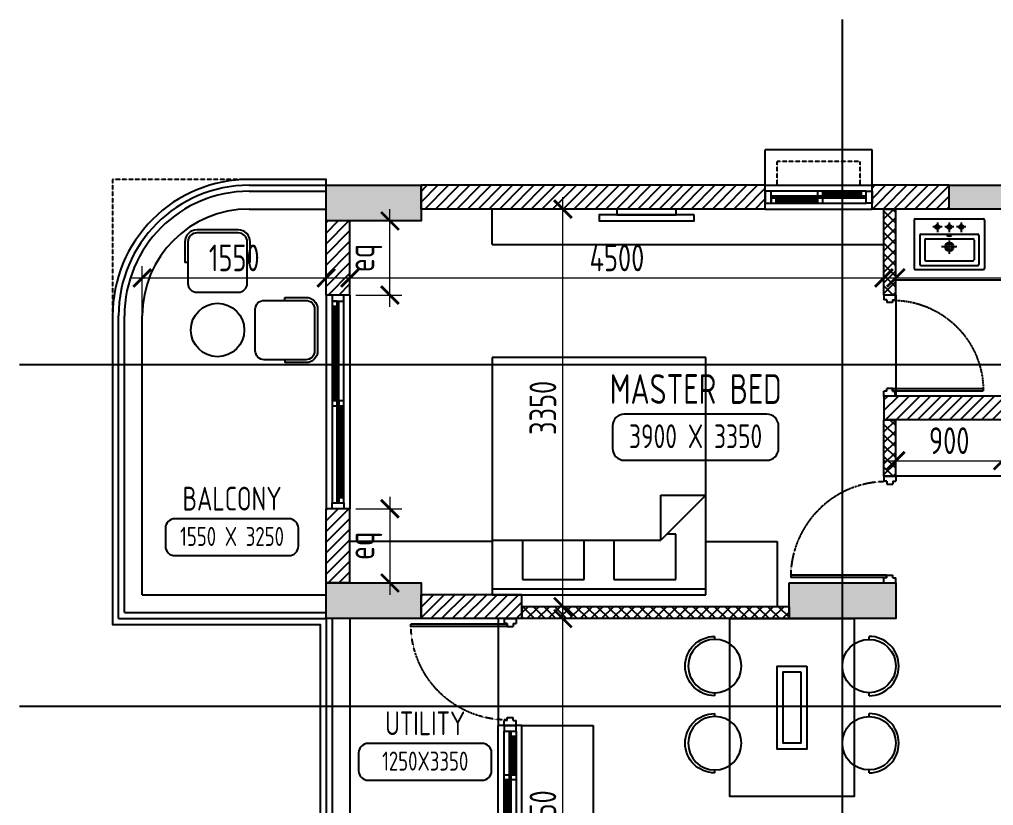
# Model space of a CAD drawing. Header units: millimetres. Extents: x -31859 to 58212, y -66440 to 17102.
# Drawn here: x 24364 to 32572, y 2689 to 9311 of the extents above; entities that cross this region are included whole.
import ezdxf
from ezdxf.enums import TextEntityAlignment as Align

# ---------------------------------------------------------------- set-up
doc = ezdxf.new("R2010")
doc.units = ezdxf.units.MM
doc.header["$LTSCALE"] = 10
doc.header["$PDMODE"] = 35
doc.header["$PDSIZE"] = 500
doc.linetypes.add('DASHED', pattern=[19.05, 12.7, -6.35])
doc.linetypes.add('HIDDEN', pattern=[9.525, 6.35, -3.175])
for name, color, linetype in [('07--DIM-1', 1, 'Continuous'), ('A--BLOCKWALL-1', 9, 'Continuous'), ('A--BLOCKWALL-2', 2, 'Continuous'), ('A--BLOCKWALL-3', 3, 'Continuous'), ('A--BLOCKWALL-HATCH', 8, 'Continuous'), ('A--CONCRETE-HID', 9, 'HIDDEN'), ('A--DOWN', 34, 'Continuous'), ('A--FIXTURE-0', 8, 'Continuous'), ('A--FURNITURE-0', 253, 'Continuous'), ('A--GLAZING-0', 181, 'Continuous'), ('A--HANDRAIL-1', 9, 'Continuous'), ('A--HATCH-1', 8, 'Continuous'), ('A--SANITARY-0', 253, 'Continuous'), ('A--SPACENUMBER', 2, 'Continuous'), ('A--SPACENUMBER-1', 8, 'Continuous'), ('A--SPACEREF', 3, 'Continuous'), ('A--Stucture', 9, 'Continuous'), ('A--TILING-1', 8, 'Continuous'), ('Typical floor Column Centre line$0$X-3rd Floor Column$0$A--COL250', 250, 'Continuous'), ('Typical floor Column Centre line$0$X-3rd Floor Column$0$A--CONCRETE-4', 4, 'Continuous')]:
    doc.layers.add(name, color=color, linetype=linetype)
doc.styles.add('ISO', font='isocp2.shx', dxfattribs={"width": 0.8})
doc.dimstyles.new('A-DIM-100', dxfattribs={"dimscale": 100, "dimtxt": 2.25, "dimasz": 1.5, "dimexe": 1, "dimexo": 0.5, "dimgap": 0, "dimtad": 0, "dimdec": 0, "dimzin": 12, "dimdsep": 46, "dimtxsty": 'ISO', "dimblk": 'ARCHTICK', "dimcen": 1, "dimdle": 1, "dimclrd": 8, "dimclre": 8, "dimclrt": 256, "dimadec": 0, "dimazin": 3, "dimtfac": 1, "dimtdec": 0, "dimtmove": 1, "dimatfit": 2, "dimfxl": 1, "dimtvp": 0.75, "dimtolj": 1, "dimtzin": 12, "dimlwd": 18, "dimlwe": 18, "dimarcsym": 0})
pattern_1 = [(45, (41648.204, -5986.034), (-44.90128, 44.90128), [])]
pattern_2 = [(45, (41648.204, -5986.034), (-44.90128, 44.90128), []), (135, (41648.204, -5986.034), (-44.90128, -44.90128), [])]

# ---------------------------------------------------------------- blocks, each defined once
blk = doc.blocks.new('A$C7FA855F9')
at = {"layer": 'A--FURNITURE-0', "linetype": 'Continuous'}
for p, q in [((900, 2000), (-900, 2000)), ((-900, 2000), (-900, 0)), ((900, 0), (900, 2000)), ((900, 840), (520, 460)), ((520, 840), (900, 840)), ((520, 460), (520, 840)), ((645, 510), (570, 510)), ((645, 130), (645, 510)), ((-900, 460), (520, 460)), ((-645, 460), (-645, 130)), ((-125, 130), (-125, 460)), ((125, 460), (125, 130)), ((-645, 130), (-125, 130)), ((125, 130), (645, 130)), ((-900, 50), (900, 50)), ((-900, 0), (900, 0))]:
    blk.add_line(p, q, dxfattribs=at)
blk = doc.blocks.new('A$C542B73FF')
at = {"layer": 'A--FURNITURE-0'}
for points in [[(-400, 50), (400, 50), (400, 100), (-400, 100)], [(-250, 0), (250, 0), (250, 50), (-250, 50)]]:
    blk.add_lwpolyline(points, close=True, dxfattribs=at)
blk = doc.blocks.new('A$C337B3EF4')
for p, q in [((0, 225), (0, 250)), ((0, -250), (0, -225))]:
    blk.add_line(p, q)
blk.add_circle((0, 0), 225)
blk.add_arc((0, 0), 250, 270, 90)
blk = doc.blocks.new('A$C666E5324')
at = {"layer": 'A--FURNITURE-0'}
for points in [[(0, -525), (-1500, -525), (-1500, 525), (0, 525)], [(-400, -125), (-1100, -125), (-1100, 125), (-400, 125)], [(-450, -75), (-1050, -75), (-1050, 75), (-450, 75)]]:
    blk.add_lwpolyline(points, close=True, dxfattribs=at)
at = {"layer": 'A--FURNITURE-0', "xscale": -1, "rotation": 270.000000000004}
for p in [(-1050, 650), (-400, 650)]:
    blk.add_blockref('A$C337B3EF4', p, dxfattribs=at)
at = {"layer": 'A--FURNITURE-0', "rotation": 270.000000000004}
for p in [(-1050, -650), (-400, -650)]:
    blk.add_blockref('A$C337B3EF4', p, dxfattribs=at)
blk = doc.blocks.new('A$C383732B3')
for p, q in [((275, 250), (275, 275)), ((275, -250), (275, -275))]:
    blk.add_line(p, q)
blk.add_lwpolyline([(275, 275), (100, 275, 0.414214), (0, 175), (0, -175, 0.414214), (100, -275), (275, -275)], format="xyb")
blk.add_lwpolyline([(100, -250), (450, -250, 0.414214), (525, -175), (525, 175, 0.414214), (450, 250), (100, 250, 0.414214), (25, 175), (25, -175, 0.414214)], format="xyb", close=True)
blk = doc.blocks.new('A$C1CBF2325')
at = {"layer": 'A--DOWN'}
for p, q in [((100, 0), (0, 0)), ((0, 0), (0, -42)), ((100, 0), (100, -42)), ((25, -42), (0, -42)), ((25, -42), (25, -67)), ((75, -67), (25, -67)), ((75, -42), (75, -67)), ((75, -42), (100, -42)), ((78.8, -46.2), (78.8, -67)), ((78.8, -46.2), (886, -46.2)), ((78.8, -67), (886, -67)), ((886, -67), (886, -46.2)), ((25, -858), (0, -858)), ((0, -900), (0, -858)), ((100, -900), (0, -900)), ((75, -833), (25, -833)), ((25, -858), (25, -833)), ((75, -858), (75, -833)), ((75, -858), (100, -858)), ((100, -900), (100, -858))]:
    blk.add_line(p, q, dxfattribs=at)
at = {"layer": 'A--DOWN', "color": 8, "linetype": 'DASHED', "ltscale": 0.005}
blk.add_arc((78.8, -46.2), 807.5, 269.73187, 358.52905, dxfattribs=at)
blk = doc.blocks.new('A$C302618AE')
at = {"layer": 'A--SANITARY-0'}
for p, q in [((-286.6, 0), (286.6, 0)), ((-296.6, -10), (-296.6, -416.5)), ((-60.1, -67.5), (-138, -67.5)), ((-99.5, -30), (-99.5, -110.2)), ((40, -67.5), (-37.9, -67.5)), ((0.5, -30), (0.5, -110.2)), ((140.5, -67.5), (62.6, -67.5)), ((101.1, -30), (101.1, -110.2)), ((296.6, -10), (296.6, -416.5)), ((-247.4, -138.5), (-247.4, -382.6)), ((-237.4, -128.5), (240, -128.5)), ((250, -138.5), (250, -382.6)), ((-206.4, -177.7), (-206.4, -343.3)), ((-196.4, -167.7), (198.9, -167.7)), ((65.1, -236), (-64.9, -236)), ((-0.1, -182.6), (-0.1, -294.6)), ((208.9, -177.7), (208.9, -343.3)), ((-237.4, -392.6), (240, -392.6)), ((-196.4, -353.3), (198.9, -353.3)), ((-286.6, -426.5), (286.6, -426.5))]:
    blk.add_line(p, q, dxfattribs=at)
for centre, radius in [((-99.5, -67.5), 17.8), ((0.5, -67.5), 17.8), ((101.1, -67.5), 17.8), ((1.1, -234.9), 36.3), ((1.1, -234.7), 25)]:
    blk.add_circle(centre, radius, dxfattribs=at)
for centre, start, end in [((-286.6, -10), 90, 180), ((286.6, -10), 0, 90), ((-237.4, -138.5), 90, 180), ((240, -138.5), 0, 90), ((-196.4, -177.7), 90, 180), ((198.9, -177.7), 0, 90), ((-237.4, -382.6), 180, 270), ((-196.4, -343.3), 180, 270), ((198.9, -343.3), 270, 0), ((240, -382.6), 270, 0), ((-286.6, -416.5), 180, 270), ((286.6, -416.5), 270, 0)]:
    blk.add_arc(centre, 10, start, end, dxfattribs=at)
blk.add_ellipse((-0.1, -141.1), major_axis=(17.6, 0), ratio=0.318204, dxfattribs=at)
blk = doc.blocks.new('A$C35654C4B')
at = {"layer": 'A--BLOCKWALL-1'}
for p, q in [((-900, 200), (0, 200)), ((-900, 0), (0, 0))]:
    blk.add_line(p, q, dxfattribs=at)
at = {"layer": 'A--DOWN'}
for p, q in [((-50, 150), (-850, 150)), ((-50, 107.3), (-850, 107.3)), ((-50, 92.7), (-807, 92.7)), ((-850, 50), (-50, 50))]:
    blk.add_line(p, q, dxfattribs=at)
for points in [[(-850, 50), (-850, 150), (-900, 150), (-900, 50)], [(-807, 50), (-807, 92.7), (-850, 92.7), (-850, 50)], [(-416, 107.3), (-416, 150), (-459, 150), (-459, 107.3)], [(-416, 50), (-416, 92.7), (-459, 92.7), (-459, 50)], [(-50, 107.3), (-50, 150), (-93, 150), (-93, 107.3)], [(-50, 50), (-50, 150), (0, 150), (0, 50)]]:
    blk.add_lwpolyline(points, close=True, dxfattribs=at)
at = {"layer": 'A--GLAZING-0'}
for p, q in [((-416, 135.6), (-93, 135.6)), ((-416, 121.6), (-93, 121.6)), ((-807, 78.4), (-459, 78.4)), ((-807, 64.4), (-459, 64.4))]:
    blk.add_line(p, q, dxfattribs=at)
blk = doc.blocks.new('A$C613641B0')
at = {"layer": 'A--BLOCKWALL-1'}
for p, q in [((0, 0), (-1800, 0)), ((0, -200), (-1800, -200))]:
    blk.add_line(p, q, dxfattribs=at)
at = {"layer": 'A--DOWN'}
for p, q in [((-50, -50), (-1750, -50)), ((-1750, -92.7), (-93, -92.7)), ((-1750, -107.3), (-50, -107.3)), ((-1750, -150), (-50, -150))]:
    blk.add_line(p, q, dxfattribs=at)
for points in [[(-1750, -50), (-1750, -150), (-1800, -150), (-1800, -50)], [(-934, -50), (-934, -92.7), (-891, -92.7), (-891, -50)], [(-93, -50), (-93, -92.7), (-50, -92.7), (-50, -50)], [(-50, -50), (-50, -150), (0, -150), (0, -50)], [(-1750, -107.3), (-1750, -150), (-1707, -150), (-1707, -107.3)], [(-934, -107.3), (-934, -150), (-891, -150), (-891, -107.3)]]:
    blk.add_lwpolyline(points, close=True, dxfattribs=at)
at = {"layer": 'A--GLAZING-0'}
for p, q in [((-93, -64.4), (-891, -64.4)), ((-93, -78.4), (-891, -78.4)), ((-934, -121.6), (-1707, -121.6)), ((-934, -135.6), (-1707, -135.6))]:
    blk.add_line(p, q, dxfattribs=at)
blk = doc.blocks.new('SPACE')
at = {"layer": 'A--SPACENUMBER-1'}
blk.add_lwpolyline([(-600, 0), (600, 0, 0.41421356), (700, 100), (700, 288.5, 0.41421356), (600, 388.5), (-600, 388.5, 0.41421356), (-700, 288.5), (-700, 100, 0.41421356), (-600, 0, -0.05251446)], format="xyb", dxfattribs=at)
at = {"layer": 'A--SPACENUMBER', "style": 'ISO', "width": 0.8, "flags": 4}
blk.add_attdef('01', text='', height=250, dxfattribs=at).set_placement((0.455, 202.41), align=Align.MIDDLE)
at = {"layer": 'A--SPACEREF', "style": 'ISO', "width": 0.8, "flags": 4}
blk.add_attdef('S', text='', height=300, dxfattribs=at).set_placement((1.35, 474.975), align=Align.CENTER)
blk = doc.blocks.new('_ArchTick')
at = {"color": 0, "const_width": 0.15}
blk.add_lwpolyline([(-0.5, -0.5), (0.5, 0.5)], dxfattribs=at)
blk = doc.blocks.new('*D244')
at = {"layer": '07--DIM-1', "color": 8, "lineweight": 18}
for p, q in [((28943, 814), (28943, 4364)), ((28648.2, 4264), (29043, 4264)), ((28648.2, 914), (29043, 914))]:
    blk.add_line(p, q, dxfattribs=at)
at = {"layer": 'Defpoints', "color": 0}
for p in [(28598.2, 4264), (28943, 4264), (28598.2, 914)]:
    blk.add_point(p, dxfattribs=at)
at = {"layer": '07--DIM-1', "color": 8, "lineweight": 18, "xscale": 150, "yscale": 150, "zscale": 150}
for p, rotation in [((28943, 4264), 90), ((28943, 914), 270)]:
    blk.add_blockref('_ArchTick', p, dxfattribs=dict(at, rotation=rotation))
at = {"layer": '07--DIM-1', "insert": (28774.3, 2589), "char_height": 225, "attachment_point": 5, "rotation": 90, "style": 'ISO'}
blk.add_mtext('\\A1;3350', dxfattribs=at)
blk = doc.blocks.new('*D245')
at = {"layer": '07--DIM-1', "color": 8, "lineweight": 18}
for p, q in [((28943, 4264), (28943, 7814)), ((28648.2, 7714), (29043, 7714)), ((28648.2, 4364), (29043, 4364))]:
    blk.add_line(p, q, dxfattribs=at)
at = {"layer": 'Defpoints', "color": 0}
for p in [(28598.2, 7714), (28943, 7714), (28598.2, 4364)]:
    blk.add_point(p, dxfattribs=at)
at = {"layer": '07--DIM-1', "color": 8, "lineweight": 18, "xscale": 150, "yscale": 150, "zscale": 150}
for p, rotation in [((28943, 7714), 90), ((28943, 4364), 270)]:
    blk.add_blockref('_ArchTick', p, dxfattribs=dict(at, rotation=rotation))
at = {"layer": '07--DIM-1', "insert": (28774.3, 6039), "char_height": 225, "attachment_point": 5, "rotation": 90, "style": 'ISO'}
blk.add_mtext('\\A1;3350', dxfattribs=at)
blk = doc.blocks.new('*D248')
at = {"layer": '07--DIM-1', "color": 8, "lineweight": 18}
for p, q in [((27148.2, 7564), (27148.2, 7033.8)), ((31648.2, 7524.8), (31648.2, 7033.8)), ((27048.2, 7133.8), (31748.2, 7133.8))]:
    blk.add_line(p, q, dxfattribs=at)
at = {"layer": 'Defpoints', "color": 0}
for p in [(27148.2, 7614), (31648.2, 7574.8), (31648.2, 7133.8)]:
    blk.add_point(p, dxfattribs=at)
at = {"layer": '07--DIM-1', "color": 8, "lineweight": 18, "xscale": 150, "yscale": 150, "zscale": 150, "rotation": 180}
blk.add_blockref('_ArchTick', (27148.2, 7133.8), dxfattribs=at)
at = {"layer": '07--DIM-1', "color": 8, "lineweight": 18, "xscale": 150, "yscale": 150, "zscale": 150}
blk.add_blockref('_ArchTick', (31648.2, 7133.8), dxfattribs=at)
at = {"layer": '07--DIM-1', "insert": (29398.2, 7302.6), "char_height": 225, "attachment_point": 5, "style": 'ISO'}
blk.add_mtext('\\A1;4500', dxfattribs=at)
blk = doc.blocks.new('*D249')
at = {"layer": '07--DIM-1', "color": 8, "lineweight": 18}
for p, q in [((31748.2, 7664), (31748.2, 7033.8)), ((34398.2, 7614), (34398.2, 7033.8)), ((31648.2, 7133.8), (34498.2, 7133.8))]:
    blk.add_line(p, q, dxfattribs=at)
at = {"layer": 'Defpoints', "color": 0}
for p in [(31748.2, 7714), (34398.2, 7664), (34398.2, 7133.8)]:
    blk.add_point(p, dxfattribs=at)
at = {"layer": '07--DIM-1', "color": 8, "lineweight": 18, "xscale": 150, "yscale": 150, "zscale": 150, "rotation": 180}
blk.add_blockref('_ArchTick', (31748.2, 7133.8), dxfattribs=at)
at = {"layer": '07--DIM-1', "color": 8, "lineweight": 18, "xscale": 150, "yscale": 150, "zscale": 150}
blk.add_blockref('_ArchTick', (34398.2, 7133.8), dxfattribs=at)
at = {"layer": '07--DIM-1', "insert": (33073.2, 7302.6), "char_height": 225, "attachment_point": 5, "style": 'ISO'}
blk.add_mtext('\\A1;2650', dxfattribs=at)
blk = doc.blocks.new('*D250')
at = {"layer": '07--DIM-1', "color": 8, "lineweight": 18}
for p, q in [((25398.2, 6603.7), (25398.2, 7233.8)), ((26948.2, 6603.7), (26948.2, 7233.8)), ((25298.2, 7133.8), (27048.2, 7133.8))]:
    blk.add_line(p, q, dxfattribs=at)
at = {"layer": 'Defpoints', "color": 0}
for p in [(26948.2, 7133.8), (25398.2, 6553.7), (26948.2, 6553.7)]:
    blk.add_point(p, dxfattribs=at)
at = {"layer": '07--DIM-1', "color": 8, "lineweight": 18, "xscale": 150, "yscale": 150, "zscale": 150, "rotation": 180}
blk.add_blockref('_ArchTick', (25398.2, 7133.8), dxfattribs=at)
at = {"layer": '07--DIM-1', "color": 8, "lineweight": 18, "xscale": 150, "yscale": 150, "zscale": 150}
blk.add_blockref('_ArchTick', (26948.2, 7133.8), dxfattribs=at)
at = {"layer": '07--DIM-1', "insert": (26173.2, 7302.6), "char_height": 225, "attachment_point": 5, "style": 'ISO'}
blk.add_mtext('\\A1;1550', dxfattribs=at)
blk = doc.blocks.new('*D253')
at = {"layer": '07--DIM-1', "color": 8, "lineweight": 18}
for p, q in [((31748.2, 5889), (31748.2, 5494.1)), ((32648.2, 5889), (32648.2, 5494.1)), ((31648.2, 5594.1), (32748.2, 5594.1))]:
    blk.add_line(p, q, dxfattribs=at)
at = {"layer": 'Defpoints', "color": 0}
for p in [(31748.2, 5939), (32648.2, 5939), (32648.2, 5594.1)]:
    blk.add_point(p, dxfattribs=at)
at = {"layer": '07--DIM-1', "color": 8, "lineweight": 18, "xscale": 150, "yscale": 150, "zscale": 150, "rotation": 180}
blk.add_blockref('_ArchTick', (31748.2, 5594.1), dxfattribs=at)
at = {"layer": '07--DIM-1', "color": 8, "lineweight": 18, "xscale": 150, "yscale": 150, "zscale": 150}
blk.add_blockref('_ArchTick', (32648.2, 5594.1), dxfattribs=at)
at = {"layer": '07--DIM-1', "insert": (32198.2, 5762.8), "char_height": 225, "attachment_point": 5, "style": 'ISO'}
blk.add_mtext('\\A1;900', dxfattribs=at)
blk = doc.blocks.new('*D263')
at = {"layer": '07--DIM-1', "color": 8, "lineweight": 18}
for p, q in [((27485.6, 6889), (27485.6, 7714)), ((27198.2, 7614), (27585.6, 7614)), ((27198.2, 6989), (27585.6, 6989))]:
    blk.add_line(p, q, dxfattribs=at)
at = {"layer": 'Defpoints', "color": 0}
for p in [(27148.2, 7614), (27485.6, 7614), (27148.2, 6989)]:
    blk.add_point(p, dxfattribs=at)
at = {"layer": '07--DIM-1', "color": 8, "lineweight": 18, "xscale": 150, "yscale": 150, "zscale": 150}
for p, rotation in [((27485.6, 7614), 90), ((27485.6, 6989), 270)]:
    blk.add_blockref('_ArchTick', p, dxfattribs=dict(at, rotation=rotation))
at = {"layer": '07--DIM-1', "insert": (27274.7, 7301.5), "char_height": 225, "attachment_point": 5, "rotation": 90, "style": 'ISO'}
blk.add_mtext('\\A1;eq', dxfattribs=at)
blk = doc.blocks.new('*D264')
at = {"layer": '07--DIM-1', "color": 8, "lineweight": 18}
for p, q in [((27485.6, 5289), (27485.6, 4464)), ((27198.2, 5189), (27585.6, 5189)), ((27198.2, 4564), (27585.6, 4564))]:
    blk.add_line(p, q, dxfattribs=at)
at = {"layer": 'Defpoints', "color": 0}
for p in [(27148.2, 5189), (27148.2, 4564), (27485.6, 4564)]:
    blk.add_point(p, dxfattribs=at)
at = {"layer": '07--DIM-1', "color": 8, "lineweight": 18, "xscale": 150, "yscale": 150, "zscale": 150}
for p, rotation in [((27485.6, 5189), 90), ((27485.6, 4564), 270)]:
    blk.add_blockref('_ArchTick', p, dxfattribs=dict(at, rotation=rotation))
at = {"layer": '07--DIM-1', "insert": (27274.7, 4876.5), "char_height": 225, "attachment_point": 5, "rotation": 90, "style": 'ISO'}
blk.add_mtext('\\A1;eq', dxfattribs=at)

msp = doc.modelspace()

# ---------------------------------------------------------------- hatches: boundary and pattern name
at = {"layer": 'A--BLOCKWALL-HATCH'}
h = msp.add_hatch(dxfattribs=at)
h.set_pattern_fill('ANSI37', color=256, scale=20, style=0)
h.set_pattern_definition(pattern_2)
h.paths.add_polyline_path([(31648.2, 7714), (31748.2, 7714), (31748.2, 6989), (31648.2, 6989)])
h = msp.add_hatch(dxfattribs=at)
h.set_pattern_fill('ANSI37', color=256, scale=20, style=0)
h.set_pattern_definition(pattern_2)
h.paths.add_polyline_path([(31648.2, 5939), (31748.2, 5939), (31748.2, 5464), (31648.2, 5464)])
h = msp.add_hatch(dxfattribs=at)
h.set_pattern_fill('ANSI37', color=256, scale=20, style=0)
h.set_pattern_definition(pattern_2)
h.paths.add_polyline_path([(30848.2, 4264), (28598.2, 4264), (28598.2, 4364), (30848.2, 4364)])
at = {"layer": 'A--HATCH-1'}
h = msp.add_hatch(dxfattribs=at)
h.set_pattern_fill('ANSI31', color=256, scale=20, style=0)
h.set_pattern_definition(pattern_1)
h.paths.add_polyline_path([(30648.2, 7714), (30648.2, 7914), (27748.2, 7914), (27748.2, 7714)])
h = msp.add_hatch(dxfattribs=at)
h.set_pattern_fill('ANSI31', color=256, scale=20, style=0)
h.set_pattern_definition(pattern_1)
h.paths.add_polyline_path([(31548.2, 7714), (31548.2, 7914), (32198.2, 7914), (32198.2, 7714)])
h = msp.add_hatch(dxfattribs=at)
h.set_pattern_fill('ANSI31', color=256, scale=20, style=0)
h.set_pattern_definition(pattern_1)
h.paths.add_polyline_path([(27148.2, 6989), (26948.2, 6989), (26948.2, 7614), (27148.2, 7614)])
h = msp.add_hatch(dxfattribs=at)
h.set_pattern_fill('ANSI31', color=256, scale=20, style=0)
h.set_pattern_definition(pattern_1)
h.paths.add_polyline_path([(35548.2, 6739), (35348.2, 6739), (35348.2, 6139), (34548.2, 6139), (34548.2, 7114), (34348.2, 7114), (34348.2, 6139), (31648.2, 6139), (31648.2, 5939), (35548.2, 5939)])
h = msp.add_hatch(dxfattribs=at)
h.set_pattern_fill('ANSI31', color=256, scale=20, style=0)
h.set_pattern_definition(pattern_1)
h.paths.add_polyline_path([(27148.2, 4564), (26948.2, 4564), (26948.2, 5189), (27148.2, 5189)])
h = msp.add_hatch(dxfattribs=at)
h.set_pattern_fill('ANSI31', color=256, scale=20, style=0)
h.set_pattern_definition(pattern_1)
h.paths.add_polyline_path([(28598.2, 4264), (27748.2, 4264), (27748.2, 4464), (28598.2, 4464)])
at = {"layer": 'Typical floor Column Centre line$0$X-3rd Floor Column$0$A--COL250'}
h = msp.add_hatch(color=256, dxfattribs=at)
h.dxf.hatch_style = 1
h.paths.add_polyline_path([(26948.2, 7914), (27748.2, 7914), (27748.2, 7614), (26948.2, 7614)])
h = msp.add_hatch(color=256, dxfattribs=at)
h.dxf.hatch_style = 1
h.paths.add_polyline_path([(32198.2, 7914), (33448.2, 7914), (33448.2, 7714), (32198.2, 7714)])
h = msp.add_hatch(color=256, dxfattribs=at)
h.dxf.hatch_style = 1
h.paths.add_polyline_path([(26948.2, 4564), (27748.2, 4564), (27748.2, 4264), (26948.2, 4264)])
h = msp.add_hatch(color=256, dxfattribs=at)
h.dxf.hatch_style = 1
h.paths.add_polyline_path([(30848.2, 4564), (31748.2, 4564), (31748.2, 4264), (30848.2, 4264)])

# ---------------------------------------------------------------- linework, layer by layer
at = {"color": 6}
for p, q in [((31298.2, -6619.6), (31298.2, 9311.1)), ((24363.7, 6405.2), (36737.8, 6405.2)), ((24363.7, 3524.7), (40291.2, 3524.7))]:
    msp.add_line(p, q, dxfattribs=at)
at = {"layer": 'A--BLOCKWALL-1'}
for p, q in [((26298.2, 7714), (26948.2, 7714)), ((25398.2, 4464), (25398.2, 6814)), ((25398.2, 4464), (26948.2, 4464)), ((27148.2, 4264), (27148.2, 914)), ((28598.2, 3364), (28398.2, 3364))]:
    msp.add_line(p, q, dxfattribs=at)
msp.add_arc((26298.2, 6814), 900, 90, 180, dxfattribs=at)
at = {"layer": 'A--BLOCKWALL-2'}
for p, q in [((30648.2, 7914), (30648.2, 8214)), ((31548.2, 8214), (30648.2, 8214)), ((31548.2, 7914), (31548.2, 8214)), ((31648.2, 6989), (31648.2, 7714)), ((31648.2, 7714), (31748.2, 7714)), ((31748.2, 6989), (31748.2, 7714)), ((31748.2, 6989), (31648.2, 6989)), ((31648.2, 5464), (31648.2, 5939)), ((31648.2, 5939), (31748.2, 5939)), ((31748.2, 5464), (31748.2, 5939)), ((31748.2, 5464), (31648.2, 5464)), ((28598.2, 4364), (28598.2, 4264)), ((30848.2, 4364), (28598.2, 4364)), ((30848.2, 4364), (30848.2, 4264)), ((30848.2, 4264), (28598.2, 4264))]:
    msp.add_line(p, q, dxfattribs=at)
at = {"layer": 'A--BLOCKWALL-3'}
for p, q in [((27748.2, 7714), (27748.2, 7914)), ((30648.2, 7914), (27748.2, 7914)), ((30648.2, 7714), (30648.2, 7914)), ((32198.2, 7914), (31548.2, 7914)), ((31548.2, 7714), (31548.2, 7914)), ((32198.2, 7714), (32198.2, 7914)), ((30648.2, 7714), (27748.2, 7714)), ((32198.2, 7714), (31548.2, 7714)), ((26948.2, 6989), (26948.2, 7614)), ((27148.2, 7614), (26948.2, 7614)), ((27148.2, 6989), (27148.2, 7614)), ((27148.2, 6989), (26948.2, 6989)), ((34348.2, 6139), (31648.2, 6139)), ((31648.2, 6139), (31648.2, 5939)), ((35548.2, 5939), (31648.2, 5939)), ((26948.2, 4564), (26948.2, 5189)), ((27148.2, 5189), (26948.2, 5189)), ((27148.2, 4564), (27148.2, 5189)), ((27148.2, 4564), (26948.2, 4564)), ((27748.2, 4264), (27748.2, 4464)), ((28598.2, 4464), (27748.2, 4464)), ((28598.2, 4264), (28598.2, 4464)), ((28598.2, 4264), (27748.2, 4264))]:
    msp.add_line(p, q, dxfattribs=at)
at = {"layer": 'A--CONCRETE-HID', "ltscale": 0.01}
for p, q in [((30748.2, 7914), (30748.2, 8114)), ((31448.2, 8114), (30748.2, 8114)), ((31448.2, 7914), (31448.2, 8114))]:
    msp.add_line(p, q, dxfattribs=at)
msp.add_lwpolyline([(26298.2, 7964), (25148.2, 7964), (25148.2, 6814)], dxfattribs=at)
at = {"layer": 'A--FIXTURE-0'}
for p, q in [((28598.2, 3364), (29198.2, 3364)), ((29198.2, 3364), (29198.2, 1514))]:
    msp.add_line(p, q, dxfattribs=at)
at = {"layer": 'A--FURNITURE-0'}
for p, q in [((28348.2, 7414), (28348.2, 7714)), ((28348.2, 7414), (31648.2, 7414)), ((28348.2, 4914), (27148.2, 4914)), ((30148.2, 4914), (30748.2, 4914)), ((30748.2, 4914), (30748.2, 4364))]:
    msp.add_line(p, q, dxfattribs=at)
msp.add_circle((26032.9, 6694.9), 225, dxfattribs=at)
at = {"layer": 'A--HANDRAIL-1', "color": 1}
for p, q in [((26298.2, 7914), (26948.2, 7914)), ((26298.2, 7864), (26948.2, 7864)), ((25198.2, 4264), (25198.2, 6814)), ((25248.2, 4314), (25248.2, 6814)), ((25248.2, 4314), (26948.2, 4314)), ((25198.2, 4264), (26948.2, 4264)), ((26948.2, 4264), (26948.2, 914)), ((26998.2, 4264), (26998.2, 914))]:
    msp.add_line(p, q, dxfattribs=at)
for radius in [1100, 1050]:
    msp.add_arc((26298.2, 6814), radius, 90, 180, dxfattribs=at)
at = {"layer": 'A--Stucture', "linetype": 'Continuous', "ltscale": 0.5}
msp.add_lwpolyline([(26948.2, 7914), (26948.2, 7964), (26298.2, 7964, 0.414214), (25148.2, 6814), (25148.2, 4214), (26898.2, 4214), (26898.2, 914)], format="xyb", dxfattribs=at)
at = {"layer": 'A--TILING-1'}
for p, q in [((32648.2, 7114), (31748.2, 7114)), ((31748.2, 6989), (31748.2, 6139)), ((32648.2, 5464), (31748.2, 5464)), ((28398.2, 4264), (28398.2, 3364))]:
    msp.add_line(p, q, dxfattribs=at)
at = {"layer": 'Typical floor Column Centre line$0$X-3rd Floor Column$0$A--CONCRETE-4'}
for points in [[(26948.2, 7914), (27748.2, 7914), (27748.2, 7614), (26948.2, 7614)], [(32198.2, 7914), (33448.2, 7914), (33448.2, 7714), (32198.2, 7714)], [(26948.2, 4564), (27748.2, 4564), (27748.2, 4264), (26948.2, 4264)], [(30848.2, 4564), (31748.2, 4564), (31748.2, 4264), (30848.2, 4264)]]:
    msp.add_lwpolyline(points, close=True, dxfattribs=at)

# ---------------------------------------------------------------- block references
at = {"layer": 'A--DOWN'}
msp.add_blockref('A$C35654C4B', (31548.2, 7714), dxfattribs=at)
at = {"layer": 'A--DOWN', "rotation": 90}
msp.add_blockref('A$C613641B0', (26948.2, 6989), dxfattribs=at)
at = {"layer": 'A--DOWN', "xscale": -0.9444444444379769, "yscale": 0.9444444444452529, "zscale": 0.9444444444443835, "rotation": 180}
msp.add_blockref('A$C1CBF2325', (31648.2, 6139), dxfattribs=at)
at = {"layer": 'A--DOWN', "extrusion": (0, 0, -1), "xscale": -1, "zscale": -1, "rotation": 180}
msp.add_blockref('A$C1CBF2325', (-31748.2, 4564), dxfattribs=at)
at = {"layer": 'A--DOWN', "extrusion": (0, 0, -1), "zscale": -1}
msp.add_blockref('A$C1CBF2325', (-28548.2, 4264), dxfattribs=at)
at = {"layer": 'A--DOWN', "xscale": -1, "rotation": 270}
msp.add_blockref('A$C35654C4B', (28398.2, 3364), dxfattribs=at)
at = {"layer": 'A--FURNITURE-0'}
for name, p, rotation in [('A$C542B73FF', (29648.2, 7714), 180), ('A$C666E5324', (30873.2, 4264), 90)]:
    msp.add_blockref(name, p, dxfattribs=dict(at, rotation=rotation))
at = {"layer": 'A--FURNITURE-0', "extrusion": (0, 0, -1), "xscale": -1, "zscale": -1, "rotation": 90}
msp.add_blockref('A$C383732B3', (-26032.9, 7538.1), dxfattribs=at)
at = {"layer": 'A--FURNITURE-0', "xscale": -1}
msp.add_blockref('A$C383732B3', (26876.1, 6694.9), dxfattribs=at)
at = {"layer": 'A--FURNITURE-0'}
msp.add_blockref('A$C7FA855F9', (29248.2, 4464), dxfattribs=at)
at = {"layer": 'A--SANITARY-0', "ltscale": 19}
msp.add_blockref('A$C302618AE', (32198.2, 7630.8), dxfattribs=at)
at = {"layer": 'A--SPACEREF'}
ref = msp.add_blockref('SPACE', (30060.4, 5597.8), dxfattribs=at)
ref.add_attrib('01', '3900 X 3350', dxfattribs={"layer": 'A--SPACENUMBER', "height": 200, "style": 'ISO', "width": 0.8, "flags": 4}).set_placement((30061, 5800.2), align=Align.MIDDLE)
ref.add_attrib('S', 'MASTER BED', dxfattribs={"height": 250, "style": 'ISO', "width": 0.8, "flags": 4}).set_placement((30061.9, 6072.8), align=Align.CENTER)
ref = msp.add_blockref('SPACE', (26153.9, 4794.2), dxfattribs=dict(at, xscale=0.8000000000029104, yscale=0.7999999999992724, zscale=0.8))
ref.add_attrib('01', '1550 X 3250', dxfattribs={"layer": 'A--SPACENUMBER', "height": 160, "style": 'ISO', "width": 0.8, "flags": 4}).set_placement((26154.5, 4956.1), align=Align.MIDDLE)
ref.add_attrib('S', 'BALCONY', dxfattribs={"height": 200, "style": 'ISO', "width": 0.8, "flags": 4}).set_placement((26155.2, 5174.1), align=Align.CENTER)
ref = msp.add_blockref('SPACE', (27781.8, 2901.5), dxfattribs=dict(at, xscale=0.8000000000029104, yscale=0.7999999999992724, zscale=0.8))
ref.add_attrib('01', '1250X3350', dxfattribs={"layer": 'A--SPACENUMBER', "height": 160, "style": 'ISO', "width": 0.8, "flags": 4}).set_placement((27782.3, 3063.4), align=Align.MIDDLE)
ref.add_attrib('S', 'UTILITY', dxfattribs={"height": 200, "style": 'ISO', "width": 0.8, "flags": 4}).set_placement((27783, 3281.5), align=Align.CENTER)

# ---------------------------------------------------------------- dimensions: what is measured, and where the dimension line sits
at = {"layer": '07--DIM-1'}
for base, p1, p2, picture, middle in [((28943, 7714), (28598.2, 4364), (28598.2, 7714), '*D245', (28774.3, 6039)), ((28943, 4264), (28598.2, 914), (28598.2, 4264), '*D244', (28774.3, 2589))]:
    dim = msp.add_linear_dim(base=base, p1=p1, p2=p2, angle=90, dimstyle='A-DIM-100', dxfattribs=at)
    dim.commit()
    dim.dimension.update_dxf_attribs({"geometry": picture, "text_midpoint": middle})
for p1, p2, distance, picture, middle in [((27148.2, 6989), (27148.2, 7614), -337.4, '*D263', (27274.7, 7301.5)), ((27148.2, 5189), (27148.2, 4564), 337.4, '*D264', (27274.7, 4876.5))]:
    dim = msp.add_aligned_dim(p1=p1, p2=p2, distance=distance, text='eq', dimstyle='A-DIM-100', dxfattribs=at)
    dim.commit()
    dim.dimension.update_dxf_attribs({"geometry": picture, "text_midpoint": middle})
for base, p1, p2, picture, middle in [((34398.2, 7133.8), (31748.2, 7714), (34398.2, 7664), '*D249', (33073.2, 7302.6)), ((31648.2, 7133.8), (27148.2, 7614), (31648.2, 7574.8), '*D248', (29398.2, 7302.6)), ((26948.2, 7133.8), (25398.2, 6553.7), (26948.2, 6553.7), '*D250', (26173.2, 7302.6)), ((32648.2, 5594.1), (31748.2, 5939), (32648.2, 5939), '*D253', (32198.2, 5762.8))]:
    dim = msp.add_linear_dim(base=base, p1=p1, p2=p2, dimstyle='A-DIM-100', dxfattribs=at)
    dim.commit()
    dim.dimension.update_dxf_attribs({"geometry": picture, "text_midpoint": middle})

doc.saveas('drawing.dxf')
